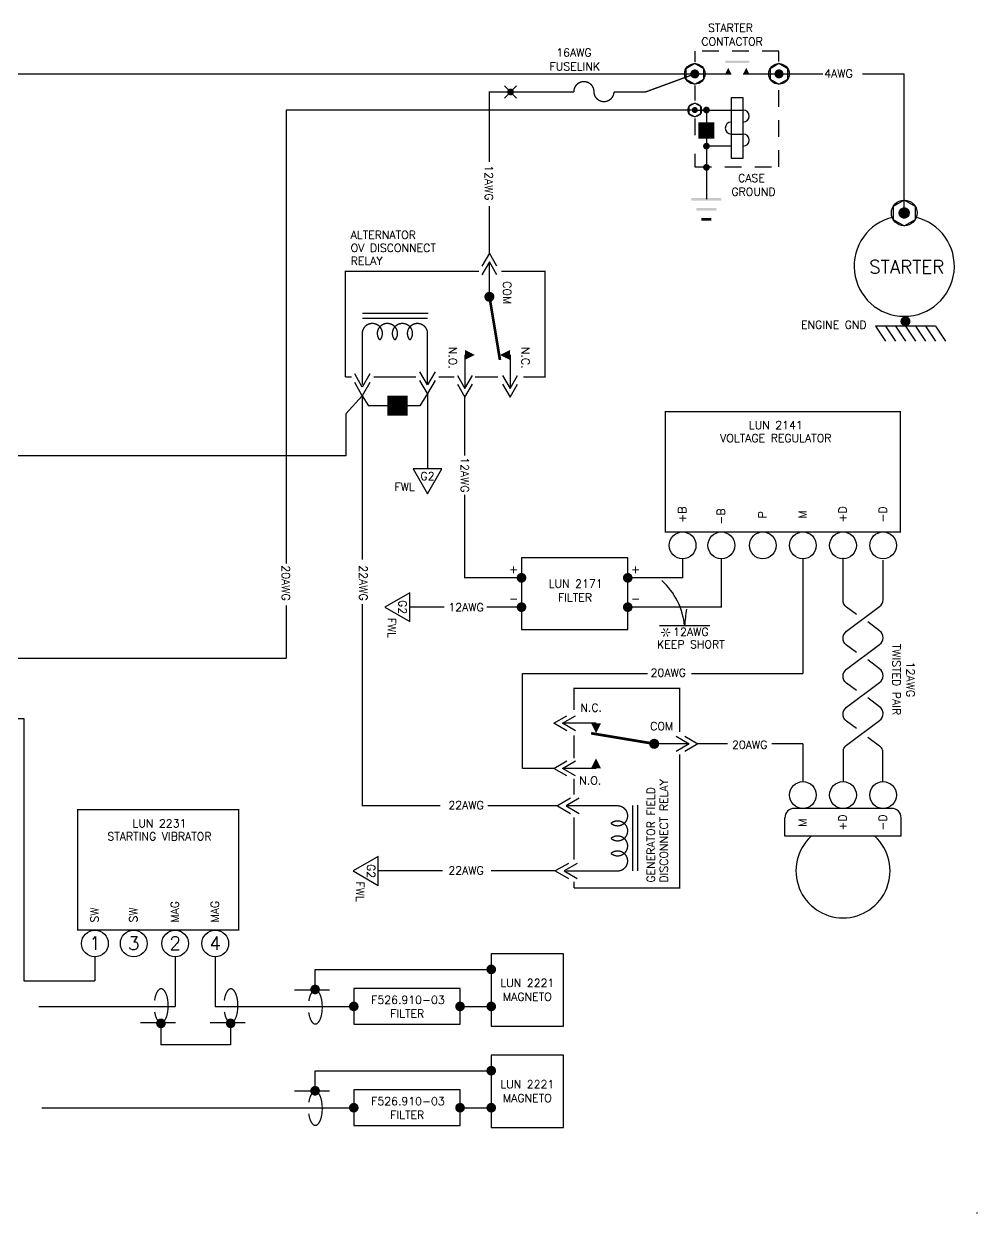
# Model space of a CAD drawing. Extents: x -1.8 to 13.7, y 0.6 to 9.7.
# Drawn here: x 6.55 to 13.68, y 0.59 to 9.48 of the extents above; entities that cross this region are included whole.
import ezdxf
from ezdxf.enums import TextEntityAlignment as Align

# ---------------------------------------------------------------- set-up
doc = ezdxf.new("R2010")
doc.units = 0
doc.header["$LTSCALE"] = 0.5
doc.header["$MEASUREMENT"] = 0
doc.linetypes.add('HIDDEN', pattern=[0.375, 0.25, -0.125])
doc.layers.get('0').update_dxf_attribs({"linetype": 'CONTINUOUS'})
doc.styles.get("Standard").update_dxf_attribs({"font": 'ROMANS.shx'})

# ---------------------------------------------------------------- blocks, each defined once
blk = doc.blocks.new('ENGGND', base_point=(26.1379, 15.9373))
for p, q in [((26.175, 16.1625), (26.2875, 16.2375)), ((26.175, 16.0875), (26.2875, 16.1625)), ((26.175, 16.1625), (26.175, 15.7125)), ((26.175, 16.0125), (26.2875, 16.0875)), ((26.175, 15.9375), (26.2875, 16.0125)), ((26.175, 15.8625), (26.2875, 15.9375)), ((26.175, 15.7875), (26.2875, 15.8625)), ((26.175, 15.7125), (26.2875, 15.7875))]:
    blk.add_line(p, q)
blk.add_lwpolyline([(26.1192, 15.9373, 0.0375, 0.0375, 1), (26.1567, 15.9373, 0.0375, 0.0375, 1)], format="xyseb", close=True)
blk = doc.blocks.new('DOT')
at = {"color": 7}
blk.add_lwpolyline([(-0.0125, 0, 0.025, 0.025, 1), (0.0125, 0, 0.025, 0.025, 1)], format="xyseb", close=True, dxfattribs=at)
blk = doc.blocks.new('GND', base_point=(5.4, 6.45))
for points in [[(5.2875, 6.46), (5.2875, 6.44), (5.5125, 6.46), (5.5125, 6.44)], [(5.325, 6.385), (5.325, 6.365), (5.475, 6.385), (5.475, 6.365)], [(5.4375, 6.29), (5.4375, 6.31), (5.3625, 6.29), (5.3625, 6.31)]]:
    blk.add_trace(points)
blk = doc.blocks.new('DIODE')
blk.add_lwpolyline([(0, 0, 0.15, 0.15, 0), (0, -0.023, 0, 0.15, 0), (0, -0.151, 0.15, 0.15, 0)], format="xyseb")
blk = doc.blocks.new('SPLICE')
for p, q in [((-0.0454, -0.0454), (0.0454, 0.0454)), ((0.0454, -0.0454), (-0.0454, 0.0454))]:
    blk.add_line(p, q)
blk.add_blockref('DOT', (0, 0))
blk = doc.blocks.new('G2')
blk.add_lwpolyline([(-0.1081, 0), (0, -0.1873), (0.1081, 0)], close=True)
blk.add_text('G2', height=0.06).set_placement((0.0003, -0.0841), align=Align.CENTER)
blk.add_text('FWL', height=0.06).set_placement((0.0785, -0.1655))
blk = doc.blocks.new('STAR')
at = {"color": 7}
for points in [[(0, 0, 0, 0.01, 0), (-0.03, 0, 0, 0, 0)], [(0, 0, 0, 0.01, 0), (-0.015, 0.026, 0, 0, 0)], [(0, 0, 0, 0.01, 0), (-0.015, -0.026, 0, 0, 0)], [(0, 0, 0, 0.01, 0), (0.015, 0.026, 0, 0, 0)], [(0, 0, 0, 0.01, 0), (0.015, -0.026, 0, 0, 0)], [(0, 0, 0, 0.01, 0), (0.03, 0, 0, 0, 0)]]:
    blk.add_lwpolyline(points, format="xyseb", dxfattribs=at)
for points in [[(-0.0275, 0, 0.005, 0.005, 1), (-0.0325, 0, 0.005, 0.005, 1)], [(-0.0138, 0.0238, 0.005, 0.005, 1), (-0.0163, 0.0281, 0.005, 0.005, 1)], [(0.0137, 0.0238, 0.005, 0.005, 1), (0.0162, 0.0281, 0.005, 0.005, 1)], [(0.0275, 0, 0.005, 0.005, 1), (0.0325, 0, 0.005, 0.005, 1)], [(-0.0138, -0.0238, 0.005, 0.005, 1), (-0.0163, -0.0281, 0.005, 0.005, 1)], [(0.0137, -0.0238, 0.005, 0.005, 1), (0.0162, -0.0281, 0.005, 0.005, 1)]]:
    blk.add_lwpolyline(points, format="xyseb", close=True, dxfattribs=at)

msp = doc.modelspace()

# ---------------------------------------------------------------- linework, layer by layer
at = {"color": 7}
for p, q in [((4.3901, 9.1086), (11.5719, 9.1086)), ((12.2019, 9.1086), (12.5293, 9.1086)), ((12.8273, 9.1086), (13.1389, 9.1086)), ((13.1389, 8.0687), (13.1389, 9.1086)), ((11.5719, 8.8386), (8.516, 8.8386)), ((8.516, 8.8386), (8.516, 5.4478)), ((11.6591, 8.8386), (11.6591, 8.1715)), ((10.0354, 7.7686), (9.979, 7.6708)), ((10.0919, 7.6708), (10.0354, 7.7686)), ((10.0354, 7.7035), (9.979, 7.6057)), ((10.0919, 7.6057), (10.0354, 7.7035)), ((9.0845, 6.7672), (9.028, 6.865)), ((9.141, 6.865), (9.0845, 6.7672)), ((9.572, 6.7836), (9.5155, 6.8814)), ((9.6285, 6.8814), (9.572, 6.7836)), ((9.7956, 6.8531), (9.852, 6.7553)), ((9.852, 6.7553), (9.9085, 6.8531)), ((10.1331, 6.8531), (10.1895, 6.7553)), ((10.1895, 6.7553), (10.246, 6.8531)), ((9.0845, 6.7021), (9.028, 6.7999)), ((9.141, 6.7999), (9.0845, 6.7021)), ((9.572, 6.7185), (9.5155, 6.8163)), ((9.6285, 6.8163), (9.572, 6.7185)), ((9.7956, 6.788), (9.852, 6.6902)), ((9.852, 6.6902), (9.9085, 6.788)), ((10.1331, 6.788), (10.1895, 6.6902)), ((10.1895, 6.6902), (10.246, 6.788)), ((9.0845, 6.7021), (8.9611, 6.5675)), ((9.0845, 6.7021), (9.0845, 5.4783)), ((9.0845, 6.7021), (9.131, 6.6268)), ((9.572, 6.7185), (9.5153, 6.6268)), ((9.572, 6.7185), (9.572, 6.1555)), ((9.5153, 6.6268), (9.131, 6.6268)), ((8.9611, 6.5675), (8.9611, 6.2527)), ((8.9611, 6.2527), (6.0336, 6.2527)), ((12.3808, 5.4831), (12.3808, 4.6255)), ((8.516, 5.133), (8.516, 4.7395)), ((9.0845, 5.1446), (9.0845, 3.6356)), ((11.6843, 4.981), (11.3073, 4.981)), ((5.0399, 4.7395), (8.516, 4.7395)), ((10.2835, 3.9156), (10.2835, 4.6255)), ((10.2835, 4.6255), (11.2187, 4.6255)), ((11.5482, 4.6255), (12.3808, 4.6255)), ((5.0399, 4.2895), (6.5522, 4.2895)), ((6.5522, 4.2895), (6.5522, 2.3263)), ((10.5166, 4.2531), (10.6144, 4.3095)), ((10.5817, 4.2531), (10.6795, 4.3095)), ((10.6144, 4.1966), (10.5166, 4.2531)), ((10.6795, 4.1966), (10.5817, 4.2531)), ((11.4321, 4.1554), (11.5299, 4.099)), ((11.5299, 4.099), (11.4321, 4.0425)), ((11.4972, 4.1554), (11.595, 4.099)), ((11.595, 4.099), (11.4972, 4.0425)), ((11.8177, 4.099), (11.595, 4.099)), ((12.3808, 4.099), (12.1472, 4.099)), ((12.3808, 4.099), (12.3808, 3.8162)), ((12.6831, 4.0533), (12.6831, 3.8162)), ((12.9771, 4.0523), (12.9771, 3.8161)), ((10.5166, 3.9156), (10.2835, 3.9156)), ((10.5166, 3.9156), (10.6144, 3.972)), ((10.6144, 3.8591), (10.5166, 3.9156)), ((10.5817, 3.9156), (10.6795, 3.972)), ((10.6795, 3.8591), (10.5817, 3.9156)), ((10.6427, 3.692), (10.5449, 3.6356)), ((10.7078, 3.692), (10.61, 3.6356)), ((9.6673, 3.6356), (9.0845, 3.6356)), ((10.5449, 3.6356), (10.0233, 3.6356)), ((10.5449, 3.6356), (10.6427, 3.5791)), ((10.61, 3.6356), (10.7078, 3.5791)), ((13.0456, 3.6162), (12.316, 3.6162)), ((12.246, 3.4075), (12.246, 3.5462)), ((13.1156, 3.4075), (13.1156, 3.5462)), ((13.1156, 3.4075), (12.246, 3.4075)), ((10.6263, 3.2045), (10.5285, 3.1481)), ((10.6914, 3.2045), (10.5936, 3.1481)), ((9.6843, 3.1481), (9.2037, 3.1481)), ((10.5285, 3.1481), (10.0479, 3.1481)), ((10.5285, 3.1481), (10.6263, 3.0916)), ((10.5936, 3.1481), (10.6914, 3.0916)), ((7.0843, 2.5056), (7.0843, 2.3263)), ((7.6843, 2.5056), (7.6843, 2.1353)), ((7.9843, 2.5056), (7.9843, 2.1353)), ((8.7314, 2.4122), (10.0491, 2.4122)), ((8.7314, 2.2689), (8.7314, 2.4122)), ((6.5522, 2.3263), (7.0843, 2.3263)), ((8.8397, 2.258), (8.578, 2.258)), ((6.6643, 2.1353), (7.6843, 2.1353)), ((7.9843, 2.1353), (9.0206, 2.1353)), ((9.8158, 2.1353), (10.0491, 2.1353)), ((7.6863, 2.0125), (7.4247, 2.0125)), ((7.5779, 2.0086), (7.5779, 1.8474)), ((8.2079, 2.0125), (7.9463, 2.0125)), ((8.0995, 2.0086), (8.0995, 1.8474)), ((8.0995, 1.8474), (7.5779, 1.8474)), ((8.7314, 1.6547), (10.0491, 1.6547)), ((8.7314, 1.5114), (8.7314, 1.6547)), ((8.8397, 1.5005), (8.578, 1.5005)), ((6.6869, 1.3778), (9.0206, 1.3778)), ((9.8158, 1.3778), (10.0491, 1.3778))]:
    msp.add_line(p, q, dxfattribs=at)
for p, q in [((11.593, 9.1086), (11.8445, 9.1086)), ((11.9345, 9.1086), (12.2019, 9.1086)), ((11.8445, 8.9286), (11.8445, 8.4786)), ((11.9345, 8.9286), (11.8445, 8.9286)), ((11.9345, 8.4786), (11.9345, 8.9286)), ((11.5725, 8.8386), (11.9345, 8.8386)), ((11.8445, 8.6586), (11.9345, 8.6586)), ((11.8445, 8.5686), (11.6591, 8.5686)), ((11.8445, 8.4786), (11.9345, 8.4786)), ((9.852, 7.0071), (9.852, 6.7553)), ((10.1895, 7.0071), (10.1895, 6.7553)), ((12.6808, 5.1727), (12.6808, 5.4896)), ((12.981, 5.1769), (12.981, 5.4733)), ((10.8334, 4.2531), (10.5817, 4.2531)), ((10.8334, 3.9156), (10.5817, 3.9156))]:
    msp.add_line(p, q)
at = {"color": 5, "linetype": 'HIDDEN'}
for points in [[(11.5719, 9.2793), (11.5719, 9.1981)], [(12.2019, 9.2014), (12.2019, 9.2793), (11.572, 9.2793)], [(11.5719, 9.0209), (11.5719, 8.9107)], [(11.5719, 8.5118), (11.5719, 8.413), (12.2019, 8.413), (12.2019, 9.0176)], [(11.5719, 8.7763), (11.5719, 8.6234)]]:
    msp.add_lwpolyline(points, dxfattribs=at)
at = {"color": 7}
for points in [[(11.6384, 9.147), (11.5719, 9.1855), (11.5053, 9.147), (11.5053, 9.0702), (11.5719, 9.0317), (11.6384, 9.0702)], [(12.2684, 9.147), (12.2019, 9.1855), (12.1353, 9.147), (12.1353, 9.0702), (12.2019, 9.0317), (12.2684, 9.0702)], [(11.6163, 8.8642), (11.5719, 8.8898), (11.5275, 8.8642), (11.5275, 8.813), (11.5719, 8.7873), (11.6163, 8.813)], [(13.2221, 8.1167), (13.1389, 8.1648), (13.0557, 8.1167), (13.0557, 8.0206), (13.1389, 7.9726), (13.2221, 8.0206)], [(11.0706, 4.955), (11.0706, 5.4909), (10.2755, 5.4909), (10.2755, 4.955)], [(10.0491, 2.5281), (10.0491, 1.9881), (10.5891, 1.9881), (10.5891, 2.5281)], [(9.8158, 2.0021), (9.8158, 2.2685), (9.0206, 2.2685), (9.0206, 2.0021)], [(10.0491, 1.7706), (10.0491, 1.2306), (10.5891, 1.2306), (10.5891, 1.7706)], [(9.8158, 1.2446), (9.8158, 1.511), (9.0206, 1.511), (9.0206, 1.2446)]]:
    msp.add_lwpolyline(points, close=True, dxfattribs=at)
for points in [[(11.5719, 9.1086, 0.01, 0.01, 0), (11.2034, 8.9736, 0.01, 0.01, 0), (10.9674, 8.9736, 0.01, 0.01, -0.982688), (10.8174, 8.9762, 0.01, 0.01, 1.017617), (10.6674, 8.9736, 0.01, 0.01, 0), (10.0354, 8.9736, 0.01, 0.01, 0), (10.0354, 8.4492, 0.01, 0.01, 0)], [(10.0354, 8.121, 0.01, 0.01, 0), (10.0354, 7.7686, 0.01, 0.01, 0)], [(9.0052, 6.8427, 0.01, 0.01, 0), (8.9575, 6.8427, 0.01, 0.01, 0)], [(9.4867, 6.8427, 0.01, 0.01, 0), (9.1693, 6.8427, 0.01, 0.01, 0)], [(9.2727, 6.6268, 0.15, 0.15, 0), (9.296, 6.6268, 0, 0.15, 0), (9.4238, 6.6268, 0.15, 0.15, 0)], [(13.1098, 6.1971, 0.01, 0.01, 0), (13.1098, 6.5831, 0.01, 0.01, 0), (11.3517, 6.5831, 0.01, 0.01, 0), (11.3517, 5.9232, 0.01, 0.01, 0)], [(11.3517, 5.9898, 0.01, 0.01, 0), (11.3517, 5.6831, 0.01, 0.01, 0), (13.1098, 5.6831, 0.01, 0.01, 0), (13.1098, 6.2484, 0.01, 0.01, 0)], [(11.7707, 5.4831, 0.01, 0.01, 0), (11.7707, 5.1211, 0.01, 0.01, 0), (11.0984, 5.1211, 0.01, 0.01, 0)], [(9.6981, 5.1211, 0.01, 0.01, 0), (9.4404, 5.1211, 0.01, 0.01, 0)], [(10.2755, 5.1211, 0.01, 0.01, 0), (10.0157, 5.1211, 0.01, 0.01, 0)], [(8.1587, 3.2196, 0.01, 0.01, 0), (8.1587, 3.6056, 0.01, 0.01, 0), (6.9552, 3.6056, 0.01, 0.01, 0), (6.9552, 2.9456, 0.01, 0.01, 0)], [(6.9552, 3.0123, 0.01, 0.01, 0), (6.9552, 2.7056, 0.01, 0.01, 0), (8.1587, 2.7056, 0.01, 0.01, 0), (8.1587, 3.2897, 0.01, 0.01, 0)], [(10.6691, 3.0687, 0.01, 0.01, 0), (10.6691, 3.0211, 0.01, 0.01, 0)], [(7.5313, 2.0947, 0.0096, 0.0096, 0.005294), (7.5323, 2.0881, 0.0096, 0.0096, 0.054669), (7.5431, 2.0499, 0.0096, 0.0096, 0.097614), (7.563, 2.0195, 0.0096, 0.0096, 0.201938), (7.5796, 2.0125, 0.0096, 0.0096, 0.201938), (7.5963, 2.0195, 0.0096, 0.0096, 0.097614), (7.6161, 2.0499, 0.0096, 0.0096, 0.054669), (7.6269, 2.0881, 0.0096, 0.0096, 0.041544), (7.6313, 2.1401, 0.0096, 0.0096, 0.041544), (7.6269, 2.1921, 0.0096, 0.0096, 0.054669), (7.6161, 2.2303, 0.0096, 0.0096, 0.097614), (7.5963, 2.2607, 0.0096, 0.0096, 0.201938), (7.5796, 2.2677, 0.0096, 0.0096, 0.201938), (7.563, 2.2607, 0.0096, 0.0096, 0.097614), (7.5431, 2.2303, 0.0096, 0.0096, 0.054669), (7.5323, 2.1921, 0.0096, 0.0096, 0.00999), (7.5305, 2.1797, 0.0096, 0.0096, 0.041544)], [(8.0529, 2.0947, 0.0096, 0.0096, 0.005294), (8.0539, 2.0881, 0.0096, 0.0096, 0.054669), (8.0647, 2.0499, 0.0096, 0.0096, 0.097614), (8.0845, 2.0195, 0.0096, 0.0096, 0.201938), (8.1012, 2.0125, 0.0096, 0.0096, 0.201938), (8.1179, 2.0195, 0.0096, 0.0096, 0.097614), (8.1377, 2.0499, 0.0096, 0.0096, 0.054669), (8.1485, 2.0881, 0.0096, 0.0096, 0.041544), (8.1528, 2.1401, 0.0096, 0.0096, 0.041544), (8.1485, 2.1921, 0.0096, 0.0096, 0.054669), (8.1377, 2.2303, 0.0096, 0.0096, 0.097614), (8.1179, 2.2607, 0.0096, 0.0096, 0.201938), (8.1012, 2.2677, 0.0096, 0.0096, 0.201938), (8.0845, 2.2607, 0.0096, 0.0096, 0.097614), (8.0647, 2.2303, 0.0096, 0.0096, 0.054669), (8.0539, 2.1921, 0.0096, 0.0096, 0.00999), (8.0521, 2.1797, 0.0096, 0.0096, 0.041544)], [(8.6846, 2.1758, 0.0096, 0.0096, -0.005294), (8.6856, 2.1824, 0.0096, 0.0096, -0.054669), (8.6964, 2.2206, 0.0096, 0.0096, -0.097614), (8.7163, 2.251, 0.0096, 0.0096, -0.201938), (8.733, 2.258, 0.0096, 0.0096, -0.201938), (8.7496, 2.251, 0.0096, 0.0096, -0.097614), (8.7695, 2.2206, 0.0096, 0.0096, -0.054669), (8.7803, 2.1824, 0.0096, 0.0096, -0.041544), (8.7846, 2.1304, 0.0096, 0.0096, -0.041544), (8.7803, 2.0784, 0.0096, 0.0096, -0.054669), (8.7695, 2.0402, 0.0096, 0.0096, -0.097614), (8.7496, 2.0098, 0.0096, 0.0096, -0.201938), (8.733, 2.0028, 0.0096, 0.0096, -0.201938), (8.7163, 2.0098, 0.0096, 0.0096, -0.097614), (8.6964, 2.0402, 0.0096, 0.0096, -0.054669), (8.6856, 2.0784, 0.0096, 0.0096, -0.00999), (8.6838, 2.0909, 0.0096, 0.0096, -0.041544)], [(8.6846, 1.4184, 0.0096, 0.0096, -0.005294), (8.6856, 1.425, 0.0096, 0.0096, -0.054669), (8.6964, 1.4632, 0.0096, 0.0096, -0.097614), (8.7163, 1.4935, 0.0096, 0.0096, -0.201938), (8.733, 1.5005, 0.0096, 0.0096, -0.201938), (8.7496, 1.4935, 0.0096, 0.0096, -0.097614), (8.7695, 1.4632, 0.0096, 0.0096, -0.054669), (8.7803, 1.425, 0.0096, 0.0096, -0.041544), (8.7846, 1.3729, 0.0096, 0.0096, -0.041544), (8.7803, 1.3209, 0.0096, 0.0096, -0.054669), (8.7695, 1.2827, 0.0096, 0.0096, -0.097614), (8.7496, 1.2524, 0.0096, 0.0096, -0.201938), (8.733, 1.2454, 0.0096, 0.0096, -0.201938), (8.7163, 1.2524, 0.0096, 0.0096, -0.097614), (8.6964, 1.2827, 0.0096, 0.0096, -0.054669), (8.6856, 1.3209, 0.0096, 0.0096, -0.00999), (8.6838, 1.3334, 0.0096, 0.0096, -0.041544)]]:
    msp.add_lwpolyline(points, format="xyseb", dxfattribs=at)
for points in [[(11.555, 9.1086, 0.0337, 0.0337, 1), (11.5888, 9.1086, 0.0337, 0.0337, 1)], [(12.185, 9.1086, 0.0337, 0.0337, 1), (12.2188, 9.1086, 0.0337, 0.0337, 1)], [(11.5606, 8.8386, 0.0225, 0.0225, 1), (11.5831, 8.8386, 0.0225, 0.0225, 1)], [(13.1178, 8.0687, 0.0422, 0.0422, 1), (13.16, 8.0687, 0.0422, 0.0422, 1)], [(10.0354, 7.4231, 0.0375, 0.0375, -1), (10.0354, 7.4606, 0.0375, 0.0375, -1)], [(11.2495, 4.099, 0.0375, 0.0375, 1), (11.287, 4.099, 0.0375, 0.0375, 1)]]:
    msp.add_lwpolyline(points, format="xyseb", close=True)
for points, format in [([(10.0354, 7.4419, 0.01, 0.01, 0), (10.0354, 7.6937, 0.01, 0.01, 0)], "xyseb"), ([(8.9575, 6.8427, 0.01, 0.01, 0), (8.9575, 7.6323, 0.01, 0.01, 0), (9.9576, 7.6323, 0.01, 0.01, 0)], "xyseb"), ([(10.1239, 7.6323, 0.01, 0.01, 0), (10.4501, 7.6323, 0.01, 0.01, 0), (10.4501, 6.8427, 0.01, 0.01, 0), (10.2894, 6.8427, 0.01, 0.01, 0)], "xyseb"), ([(10.0395, 7.4196, 0.02, 0.02, 0), (10.1145, 6.9696, 0.02, 0.02, 0)], "xyseb"), ([(9.5779, 7.3179, 0.01, 0.01, 0), (9.0845, 7.3179, 0.01, 0.01, 0)], "xyseb"), ([(9.5745, 7.2804, 0.01, 0.01, 0), (9.0845, 7.2804, 0.01, 0.01, 0)], "xyseb"), ([(9.0845, 6.7836, 0.01, 0.01, 0), (9.0845, 7.1679, 0.01, 0.01, -1.447009), (9.2158, 7.1183, 0.01, 0.01, -2.21525), (9.3283, 7.1183, 0.01, 0.01, -2.21525), (9.4408, 7.1183, 0.01, 0.01, -2.21525)], "xyseb"), ([(9.4408, 7.1183, 0.01, 0.01, -1.447009), (9.572, 7.1679, 0.01, 0.01, 0), (9.572, 6.7836, 0.01, 0.01, 0)], "xyseb"), ([(9.927, 7.0071, 0, 0.075, 0), (9.852, 7.0071, 0.075, 0.075, 0)], "xyseb"), ([(10.1145, 7.0071, 0, 0.075, 0), (10.1895, 7.0071, 0.075, 0.075, 0)], "xyseb"), ([(9.7739, 6.8427, 0.01, 0.01, 0), (9.6561, 6.8427, 0.01, 0.01, 0)], "xyseb"), ([(10.0988, 6.8427, 0.01, 0.01, 0), (9.9276, 6.8427, 0.01, 0.01, 0)], "xyseb"), ([(9.8496, 6.7064, 0.01, 0.01, 0), (9.8496, 6.2542, 0.01, 0.01, 0)], "xyseb"), ([(9.8496, 5.9614, 0.01, 0.01, 0), (9.8496, 5.3404, 0.01, 0.01, 0), (10.2755, 5.3404, 0.01, 0.01, 0)], "xyseb"), ([(11.0706, 5.3404, 0.01, 0.01, 0), (11.4808, 5.3404, 0.01, 0.01, 0), (11.4808, 5.4831, 0.01, 0.01, 0)], "xyseb"), ([(12.7807, 4.7818), (12.7068, 4.8368, -0.502319), (12.7068, 4.9404), (12.955, 5.1251, 0.237047), (12.981, 5.1769)], "xyb"), ([(12.7807, 5.0659), (12.7068, 5.1209, -0.237047), (12.6808, 5.1727)], "xyb"), ([(12.7807, 4.4977), (12.7068, 4.5527, -0.502319), (12.7068, 4.6563), (12.955, 4.841, 0.502319), (12.955, 4.9446), (12.8669, 5.0102)], "xyb"), ([(12.7807, 4.2135), (12.7068, 4.2686, -0.502319), (12.7068, 4.3722), (12.955, 4.5569, 0.502319), (12.955, 4.6605), (12.8669, 4.7261)], "xyb"), ([(11.4586, 4.1874, 0.01, 0.01, 0), (11.4586, 4.5136, 0.01, 0.01, 0), (10.6691, 4.5136, 0.01, 0.01, 0), (10.6691, 4.353, 0.01, 0.01, 0)], "xyseb"), ([(12.6831, 4.0533, -0.167603), (12.7068, 4.088), (12.955, 4.2728, 0.502319), (12.955, 4.3764), (12.8669, 4.4419)], "xyb"), ([(12.9771, 4.3023, 0.332268), (12.955, 4.3764), (12.8669, 4.4419)], "xyb"), ([(10.8334, 4.1781, 0, 0.075, 0), (10.8334, 4.2531, 0.075, 0.075, 0)], "xyseb"), ([(11.2459, 4.1031, 0.02, 0.02, 0), (10.7959, 4.1781, 0.02, 0.02, 0)], "xyseb"), ([(10.6691, 4.1623, 0.01, 0.01, 0), (10.6691, 3.9911, 0.01, 0.01, 0)], "xyseb"), ([(11.2683, 4.099, 0.01, 0.01, 0), (11.52, 4.099, 0.01, 0.01, 0)], "xyseb"), ([(12.9771, 4.0523, 0.145729), (12.955, 4.0818), (12.8669, 4.1474)], "xyb"), ([(10.6691, 3.0211, 0.01, 0.01, 0), (11.4586, 3.0211, 0.01, 0.01, 0), (11.4586, 4.0212, 0.01, 0.01, 0)], "xyseb"), ([(10.8334, 3.9906, 0, 0.075, 0), (10.8334, 3.9156, 0.075, 0.075, 0)], "xyseb"), ([(10.6691, 3.8374, 0.01, 0.01, 0), (10.6691, 3.7197, 0.01, 0.01, 0)], "xyseb"), ([(10.9447, 3.5043, 0.01, 0.01, 1.447009), (10.9943, 3.6356, 0.01, 0.01, 0), (10.61, 3.6356, 0.01, 0.01, 0)], "xyseb"), ([(11.1068, 3.638, 0.01, 0.01, 0), (11.1068, 3.1481, 0.01, 0.01, 0)], "xyseb"), ([(11.1443, 3.6415, 0.01, 0.01, 0), (11.1443, 3.1481, 0.01, 0.01, 0)], "xyseb"), ([(10.61, 3.1481, 0.01, 0.01, 0), (10.9943, 3.1481, 0.01, 0.01, 1.447009), (10.9447, 3.2793, 0.01, 0.01, 2.21525), (10.9447, 3.3918, 0.01, 0.01, 2.21525), (10.9447, 3.5043, 0.01, 0.01, 2.21525)], "xyseb"), ([(10.6691, 3.5503, 0.01, 0.01, 0), (10.6691, 3.2328, 0.01, 0.01, 0)], "xyseb")]:
    msp.add_lwpolyline(points, format=format)
msp.add_lwpolyline([(9.4639, 6.1555), (9.572, 5.9682), (9.6801, 6.1555)], close=True)
for points in [[(10.2575, 5.3404, 0.036, 0.036, 1), (10.2935, 5.3404, 0.036, 0.036, 1)], [(11.0526, 5.3404, 0.036, 0.036, 1), (11.0886, 5.3404, 0.036, 0.036, 1)], [(10.2575, 5.1211, 0.036, 0.036, 1), (10.2935, 5.1211, 0.036, 0.036, 1)], [(11.0526, 5.1211, 0.036, 0.036, 1), (11.0886, 5.1211, 0.036, 0.036, 1)], [(10.0311, 2.4122, 0.036, 0.036, 1), (10.0671, 2.4122, 0.036, 0.036, 1)], [(8.7133, 2.262, 0.036, 0.036, -1), (8.7493, 2.262, 0.036, 0.036, -1)], [(9.0026, 2.1353, 0.036, 0.036, 1), (9.0386, 2.1353, 0.036, 0.036, 1)], [(9.7978, 2.1353, 0.036, 0.036, 1), (9.8338, 2.1353, 0.036, 0.036, 1)], [(10.0311, 2.1353, 0.036, 0.036, 1), (10.0671, 2.1353, 0.036, 0.036, 1)], [(7.5599, 2.0086, 0.036, 0.036, 1), (7.5959, 2.0086, 0.036, 0.036, 1)], [(8.0815, 2.0086, 0.036, 0.036, 1), (8.1175, 2.0086, 0.036, 0.036, 1)], [(10.0311, 1.6547, 0.036, 0.036, 1), (10.0671, 1.6547, 0.036, 0.036, 1)], [(8.7133, 1.5045, 0.036, 0.036, -1), (8.7493, 1.5045, 0.036, 0.036, -1)], [(9.0026, 1.3778, 0.036, 0.036, 1), (9.0386, 1.3778, 0.036, 0.036, 1)], [(9.7978, 1.3778, 0.036, 0.036, 1), (9.8338, 1.3778, 0.036, 0.036, 1)], [(10.0311, 1.3778, 0.036, 0.036, 1), (10.0671, 1.3778, 0.036, 0.036, 1)]]:
    msp.add_lwpolyline(points, format="xyseb", close=True, dxfattribs=at)
for centre, radius in [((11.5719, 9.1086), 0.0769), ((12.2019, 9.1086), 0.0769), ((11.5719, 8.8386), 0.0512), ((13.1389, 8.0687), 0.0961), ((13.1389, 8.0687), 0.0375), ((13.684, 0.59), 0.001)]:
    msp.add_circle(centre, radius, dxfattribs=at)
for centre in [(11.4808, 5.5831), (11.7707, 5.5831), (12.0808, 5.5831), (12.3808, 5.5831), (12.6808, 5.5831), (12.9808, 5.5831), (12.3808, 3.7162), (12.6808, 3.7162), (12.9808, 3.7162), (7.0843, 2.6056), (7.3742, 2.6056), (7.6843, 2.6056), (7.9843, 2.6056)]:
    msp.add_circle(centre, 0.1)
for centre, start, end in [((11.9345, 8.7936), 270, 90), ((11.8445, 8.7036), 90, 270), ((11.9345, 8.6136), 270, 90)]:
    msp.add_arc(centre, 0.045, start, end)
for centre, radius, start, end in [((13.1389, 7.6711), 0.375, 102.82003, 77.17997), ((10.9742, 4.9311), 0.5239, 5.4657, 48.06005), ((12.7389, 4.8985), 1.2458, 170.44291, 176.20262), ((12.316, 3.5462), 0.07, 90, 180), ((13.0456, 3.5462), 0.07, 0, 90), ((12.6808, 3.1494), 0.352, 132.84165, 47.15835)]:
    msp.add_arc(centre, radius, start, end, dxfattribs=at)
for points in [[(11.8445, 9.1086), (11.822, 9.1536), (11.7995, 9.1086)], [(11.9345, 9.1086), (11.957, 9.1536), (11.9795, 9.1086)]]:
    msp.add_solid(points)
msp.add_trace([(11.7995, 9.2076), (11.7995, 9.1896), (11.9795, 9.2076), (11.9795, 9.1896)])

# ---------------------------------------------------------------- block references
for name, p in [('SPLICE', (10.1936, 8.9736)), ('DOT', (11.6591, 8.8386)), ('DOT', (11.6591, 8.5686)), ('DOT', (11.6591, 8.4099)), ('GND', (11.6591, 8.1715)), ('STAR', (11.3548, 4.9318))]:
    msp.add_blockref(name, p, dxfattribs=at)
for name, p, xscale, yscale, zscale in [('DIODE', (11.6591, 8.746), 0.8, 0.8, 0.8), ('DOT', (7.5796, 2.0125), 0.4800000000000001, 0.4800000000000001, 0.4800000000000001), ('DOT', (8.1012, 2.0125), 0.4800000000000001, 0.4800000000000001, 0.4800000000000001)]:
    msp.add_blockref(name, p, dxfattribs=dict(at, xscale=xscale, yscale=yscale, zscale=zscale))
at = {"color": 7, "rotation": 270}
for name, p in [('ENGGND', (13.1481, 7.2587)), ('G2', (9.4404, 5.1211)), ('G2', (9.2037, 3.1481))]:
    msp.add_blockref(name, p, dxfattribs=at)
at = {"color": 7, "xscale": -0.4800000000000001, "yscale": 0.4800000000000001, "zscale": 0.4800000000000001, "rotation": 180}
for p in [(8.733, 2.258), (8.733, 1.5005)]:
    msp.add_blockref('DOT', p, dxfattribs=at)

# ---------------------------------------------------------------- texts
for s, p in [('STARTER', (11.6707, 9.4234)), ('CONTACTOR', (11.6206, 9.3206)), ('16AWG', (10.5354, 9.2378)), ('FUSELINK', (10.4853, 9.1349)), ('4AWG', (12.5405, 9.0811)), ('CASE', (11.8956, 8.3001)), ('GROUND', (11.8455, 8.1972)), ('FWL', (9.3253, 5.99))]:
    msp.add_text(s, height=0.06).set_placement(p)
for s, rotation, p in [('12AWG', 270, (10.0021, 8.294)), ('COM', 270, (10.1378, 7.4722)), ('N.O.', 270, (9.7311, 6.986)), ('N.C.', 270, (10.2757, 6.986)), ('12AWG', 270, (9.8206, 6.1107)), ('+B', 90, (11.508, 5.8129)), ('-B', 90, (11.7979, 5.7988)), ('P', 90, (12.108, 5.811)), ('M', 90, (12.408, 5.8134)), ('+D', 90, (12.708, 5.815)), ('-D', 90, (13.008, 5.8145)), ('20AWG', 270, (8.4826, 5.3016)), ('22AWG', 270, (9.0622, 5.3016)), ('TWISTED PAIR', 270, (13.051, 4.5806)), ('12AWG', 270, (13.1557, 4.5806)), ('+D', 90, (12.708, 3.5108)), ('-D', 90, (13.008, 3.5102)), ('M', 90, (12.408, 3.5091)), ('SW', 90, (7.1115, 2.8189)), ('SW', 90, (7.4014, 2.8194)), ('MAG', 90, (7.7115, 2.8425)), ('MAG', 90, (8.0115, 2.8436))]:
    msp.add_text(s, height=0.06, rotation=rotation).set_placement(p, align=Align.CENTER)
at = {"color": 7}
for s, p in [('ALTERNATOR', (8.9971, 7.8745)), ('OV DISCONNECT', (8.9971, 7.7774)), ('RELAY', (8.9971, 7.6802))]:
    msp.add_text(s, height=0.06, dxfattribs=at).set_placement(p)
for s, height, p in [('STARTER', 0.1, (13.1577, 7.6155)), ('+', 0.06, (10.2165, 5.3742)), ('+', 0.06, (11.1294, 5.3742)), ('LUN 2171', 0.06, (10.6806, 5.2666)), ('-', 0.06, (10.2165, 5.1549)), ('FILTER', 0.06, (10.6759, 5.1637)), ('-', 0.06, (11.1294, 5.1549)), ('LUN 2221', 0.06, (10.3191, 2.2806)), ('MAGNETO', 0.06, (10.3191, 2.1777)), ('F526.910-03', 0.06, (9.4258, 2.1544)), ('FILTER', 0.06, (9.4211, 2.0515)), ('LUN 2221', 0.06, (10.3191, 1.5231)), ('F526.910-03', 0.06, (9.4258, 1.3969)), ('MAGNETO', 0.06, (10.3191, 1.4202)), ('FILTER', 0.06, (9.4211, 1.294))]:
    msp.add_text(s, height=height, dxfattribs=at).set_placement(p, align=Align.CENTER)
for s, height, p in [('ENGINE GND', 0.06, (12.6122, 7.2028)), ('LUN 2141', 0.06, (12.1779, 6.4518)), ('VOLTAGE REGULATOR', 0.06, (12.1779, 6.3547)), ('G2', 0.06, (9.5723, 6.0713)), ('12AWG', 0.06, (9.8606, 5.0898)), ('12AWG', 0.06, (11.5427, 4.9066)), ('KEEP SHORT', 0.06, (11.5427, 4.8129)), ('20AWG', 0.06, (11.3736, 4.6009)), ('N.C.', 0.06, (10.7968, 4.3393)), ('COM', 0.06, (11.3243, 4.2013)), ('20AWG', 0.06, (11.9826, 4.0622)), ('N.O.', 0.06, (10.7901, 3.7947)), ('22AWG', 0.06, (9.8606, 3.6103)), ('LUN 2231', 0.06, (7.5669, 3.4743)), ('STARTING VIBRATOR', 0.06, (7.5669, 3.3772)), ('22AWG', 0.06, (9.8606, 3.1225)), ('1', 0.1, (7.0843, 2.5575)), ('3', 0.1, (7.3742, 2.5575)), ('2', 0.1, (7.6843, 2.5575)), ('4', 0.1, (7.9843, 2.5575))]:
    msp.add_text(s, height=height).set_placement(p, align=Align.CENTER)
for s, p in [('DISCONNECT RELAY', (11.3705, 3.0606)), ('GENERATOR FIELD', (11.2733, 3.0606))]:
    msp.add_text(s, height=0.06, rotation=90, dxfattribs=at).set_placement(p)

doc.saveas('drawing.dxf')
